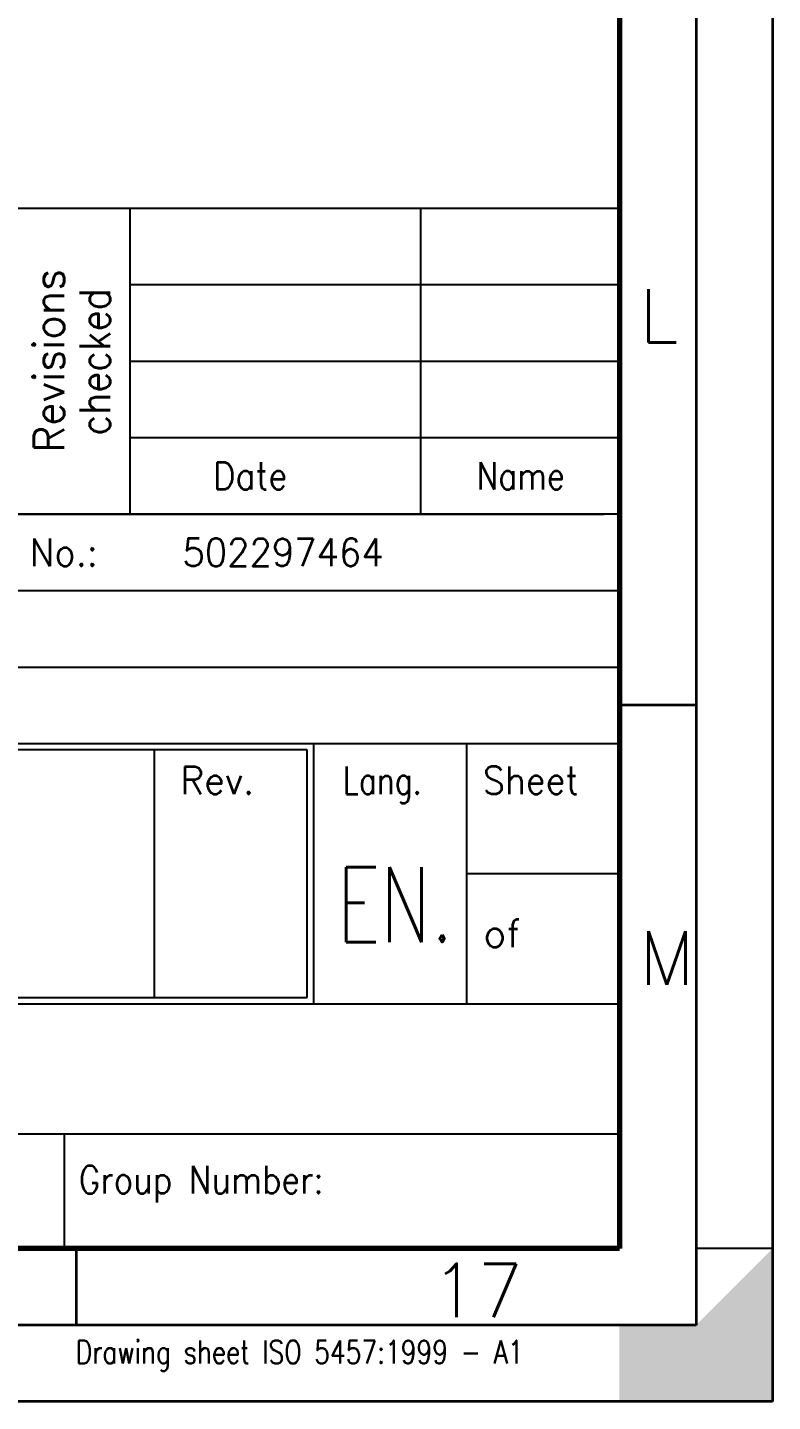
# Model space of a CAD drawing. Extents: x 68 to 8478, y -14 to 5926.
# Drawn here: x 7991 to 8478, y -14 to 884 of the extents above; entities that cross this region are included whole.
import ezdxf

# ---------------------------------------------------------------- set-up
doc = ezdxf.new("R2010")
doc.units = 0
doc.header["$LTSCALE"] = 10
doc.layers.add('10', color=3, linetype='CONTINUOUS')
doc.layers.add('dim', color=3, linetype='CONTINUOUS', lineweight=15)
doc.styles.add('S', font='simplex.shx', dxfattribs={"width": 0.8})
doc.styles.add('SIMPLEX', font='simplex')

# ---------------------------------------------------------------- blocks, each defined once
blk = doc.blocks.new('A$C6EAD2A84')
at = {"layer": '10', "color": 3}
for p, q in [((0, 68), (180, 68)), ((148, 68), (148, 48)), ((167, 68), (167, 48)), ((180, 68), (180, 48)), ((19, 48), (179, 48)), ((0, 33), (180, 33)), ((149.6, 32.6), (149.6, 16.4)), ((160, 33), (160, 16)), ((170, 33), (170, 16)), ((170, 24.5), (180, 24.5)), ((107, 16), (180, 16)), ((15, 7.5), (180, 7.5)), ((143.7, 7.5), (143.7, 0))]:
    blk.add_line(p, q, dxfattribs=at)
at = {"layer": '10', "color": 4}
for p, q in [((148, 63), (180, 63)), ((148, 58), (180, 58)), ((148, 53), (180, 53)), ((125, 43), (180, 43)), ((125, 38), (180, 38))]:
    blk.add_line(p, q, dxfattribs=at)
at = {"layer": '10', "color": 1}
for p, q in [((180, 48), (15, 48)), ((180, 0), (180, 48)), ((159.6, 32.6), (107.4, 32.6)), ((159.6, 16.4), (159.6, 32.6)), ((107.4, 16.4), (159.6, 16.4)), ((15, 0), (180, 0)), ((15, 0), (180, 0))]:
    blk.add_line(p, q, dxfattribs=at)
at = {"layer": '10', "color": 4, "style": 'SIMPLEX'}
for s, width, p in [('Revisions', 0.979218, (143.719, 52.017)), ('checked', 0.883907, (146.714, 53.132))]:
    blk.add_text(s, height=2, rotation=90, dxfattribs=dict(at, width=width)).set_placement(p)
for s, width, p in [(' Date', 0.901728, (152.32, 49.6)), ('Name', 0.84165, (170.65, 49.6)), ('Ref. Drawing No.:', 0.947002, (125.831, 44.6)), (' Rev.', 0.969231, (150.093, 29.694)), (' Lang.', 0.797585, (160.937, 29.694)), ('Sheet', 0.933595, (171.066, 29.694)), ('of', 1.037288, (171.093, 19.694)), ('Group Number:', 0.872067, (144.656, 3.6))]:
    blk.add_text(s, height=1.8, dxfattribs=dict(at, width=width)).set_placement(p)
blk = doc.blocks.new('A$C0F477D11')
at = {"layer": '10', "color": 3, "linetype": 'Continuous', "lineweight": 35}
for p, q in [((836, 45.5), (831, 45.5)), ((795.5, 10), (795.5, 5))]:
    blk.add_line(p, q, dxfattribs=at)
at = {"layer": '10', "linetype": 'Continuous'}
blk.add_line((841, 10), (836, 10), dxfattribs=at)
at = {"layer": '10', "color": 3, "linetype": 'Continuous', "lineweight": 35}
for points in [[(841, 0), (0, 0), (0, 594), (841, 594)], [(836, 5), (15, 5), (15, 589), (836, 589)]]:
    blk.add_lwpolyline(points, close=True, dxfattribs=at)
at = {"layer": '10', "color": 7, "linetype": 'Continuous', "lineweight": 70}
blk.add_lwpolyline([(831, 10), (20, 10), (20, 584), (831, 584)], close=True, dxfattribs=at)
at = {"layer": '10', "linetype": 'Continuous'}
for points in [[(836, 5), (831, 5), (841, 10), (841, 0)], [(836, 10), (841, 10), (836, 5), (836, 10)], [(841, 10), (841, 0), (836, 10), (841, 10)], [(841, 0), (831, 0), (836, 5), (831, 5)]]:
    blk.add_solid(points, dxfattribs=at)
at = {"layer": '10', "color": 3, "linetype": 'Continuous', "lineweight": 35, "style": 'S'}
for s, p in [('L', (832.304, 69.208)), ('M', (832.304, 27.233)), ('17', (818.708, 5.508))]:
    blk.add_text(s, height=3.5, dxfattribs=at).set_placement(p)
at = {"layer": '10', "color": 3, "linetype": 'Continuous', "lineweight": 35, "style": 'S', "width": 0.8}
blk.add_text('Drawing sheet ISO 5457:1999 - A1', height=1.5, dxfattribs=at).set_placement((795.467, 2.489))

msp = doc.modelspace()

# ---------------------------------------------------------------- block references
at = {"layer": '10', "lineweight": 35, "xscale": 10, "yscale": 10, "zscale": 10}
msp.add_blockref('A$C6EAD2A84', (6578.09, 86.46), dxfattribs=at)
at = {"layer": 'dim', "lineweight": 35, "xscale": 10, "yscale": 10, "zscale": 10}
msp.add_blockref('A$C0F477D11', (68.09, -13.54), dxfattribs=at)

# ---------------------------------------------------------------- texts
at = {"layer": '10', "color": 4, "style": 'SIMPLEX', "width": 0.947002}
msp.add_text('502297464', height=18, dxfattribs=at).set_placement((8092.5, 532.46))
at = {"layer": '10', "color": 1, "style": 'SIMPLEX', "width": 0.710102}
msp.add_text('EN.', height=49, dxfattribs=at).set_placement((8193.51, 286.69))

doc.saveas('drawing.dxf')
